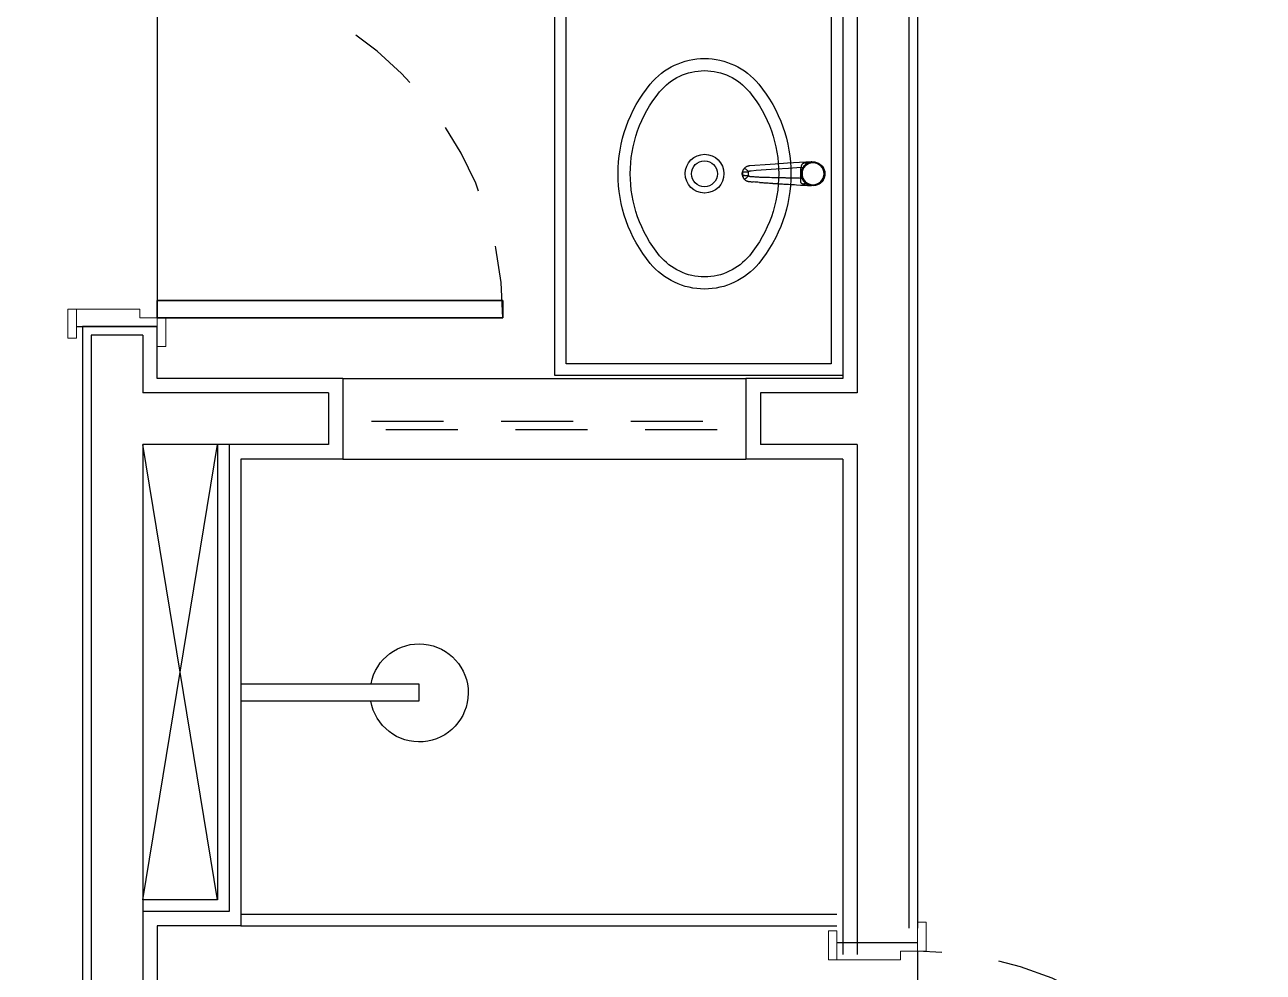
# Model space of a CAD drawing. Header units: millimetres. Extents: x 188.6 to 263.2, y 40.1 to 120.1.
# Drawn here: x 222.213 to 224.363, y 77.069 to 78.713 of the extents above; entities that cross this region are included whole.
import ezdxf

# ---------------------------------------------------------------- set-up
doc = ezdxf.new("R2010")
doc.units = ezdxf.units.MM
doc.linetypes.add('XREF-TIPO$0$HIDDEN2', pattern=[0.1875, 0.125, -0.0625])
doc.layers.add('ARQ', color=8, linetype='Continuous')

# ---------------------------------------------------------------- blocks, each defined once
blk = doc.blocks.new('XREF-TIPO$0$A$C6C29679E')
at = {"color": 0, "lineweight": 13}
for p, q in [((0.17, 0.7), (0.155, 0.7)), ((0.155, 0.65), (0.155, 0.7)), ((0.17, 0.65), (0.17, 0.7)), ((0.015, 0.685), (0, 0.685)), ((0, 0.685), (0, 0.635)), ((0.015, 0.685), (0.015, 0.635)), ((0.015, 0.635), (0.015, 0.665)), ((0.125, 0.635), (0.125, 0.65)), ((0.125, 0.65), (0.155, 0.65)), ((0.155, 0.665), (0.155, 0.65)), ((0.155, 0.65), (0.17, 0.65)), ((0, 0.635), (0.015, 0.635)), ((0.015, 0.635), (0.125, 0.635)), ((0.015, 0.065), (0, 0.065)), ((0, 0.065), (0, 0.015)), ((0.015, 0.035), (0.015, 0.065)), ((0.125, 0.065), (0.015, 0.065)), ((0.015, 0.065), (0.015, 0.015)), ((0.125, 0.05), (0.125, 0.065)), ((0.155, 0.05), (0.125, 0.05)), ((0.155, 0.05), (0.155, 0.035)), ((0.155, 0), (0.155, 0.05)), ((0.17, 0), (0.17, 0.05)), ((0, 0.015), (0.015, 0.015)), ((0.155, 0), (0.17, 0))]:
    blk.add_line(p, q, dxfattribs=at)
at = {"color": 0}
for p, q in [((0.015, 0.665), (0.155, 0.665)), ((0.155, 0.65), (0.155, 0.08)), ((0.755, 0.08), (0.155, 0.08)), ((0.155, 0.08), (0.155, 0.05)), ((0.155, 0.05), (0.155, 0.08)), ((0.155, 0.08), (0.755, 0.08)), ((0.755, 0.05), (0.755, 0.08)), ((0.755, 0.08), (0.755, 0.05)), ((0.155, 0.05), (0.755, 0.05)), ((0.755, 0.05), (0.155, 0.05)), ((0.015, 0.035), (0.155, 0.035))]:
    blk.add_line(p, q, dxfattribs=at)
at = {"color": 0, "linetype": 'XREF-TIPO$0$HIDDEN2'}
blk.add_arc((0.155, 0.05), 0.6, 0, 90, dxfattribs=at)
blk = doc.blocks.new('XREF-TIPO$0$L59_p')
at = {"color": 252}
blk.add_lwpolyline([(0.1556, 0.0941, 0.358974), (-0.1556, 0.0941, 0.471698), (-0.1556, -0.0941, 0.358974), (0.1556, -0.0941, 0.471698)], format="xyb", close=True, dxfattribs=at)
for points in [[(0.1422, 0.0779, 0.358974), (-0.1422, 0.0779, 0.471698), (-0.1422, -0.0779, 0.358974), (0.1422, -0.0779, 0.471698)], [(0, 0.0225, 1), (0, -0.0225, 1)]]:
    blk.add_lwpolyline(points, format="xyb", close=True)
blk.add_lwpolyline([(0.0335, 0, 336.274616), (0.0335, -0.0004)], format="xyb")
blk = doc.blocks.new('XREF-TIPO$0$1198c35_p')
for p, q in [((-0.0114, 0.0111), (-0.0114, 0.0115)), ((-0.0114, 0.0111), (-0.0114, 0.0111)), ((0.0297, 0.0128), (0.0297, 0.0128)), ((0.0297, 0.0126), (0.0297, 0.0127)), ((0.004, -0.0054), (0.004, -0.0073)), ((0.004, -0.0054), (0.0141, -0.0054)), ((0.0141, -0.0073), (0.004, -0.0073)), ((0.0141, -0.0054), (0.0141, -0.0073)), ((0.0054, -0.0974), (0.0128, -0.0974)), ((0.0226, -0.0968), (0.0226, -0.097)), ((0.0061, -0.1075), (0.0121, -0.1075))]:
    blk.add_line(p, q)
for points in [[(-0.0077, -0.0516, 0), (-0.0078, -0.0508, 0), (-0.0078, -0.0496, 0), (-0.0079, -0.0488, 0), (-0.008, -0.0479, 0), (-0.008, -0.0476, 0), (-0.008, -0.0474, 0), (-0.008, -0.0471, 0), (-0.008, -0.0468, 0), (-0.008, -0.0466, 0), (-0.0081, -0.0463, 0), (-0.0082, -0.0435, 0), (-0.0084, -0.0409, 0), (-0.0086, -0.0384, 0), (-0.0087, -0.0361, 0), (-0.0088, -0.0347, 0), (-0.0089, -0.033, 0), (-0.009, -0.0313, 0), (-0.0091, -0.0297, 0), (-0.0092, -0.0281, 0), (-0.0094, -0.0246, 0), (-0.0096, -0.0211, 0), (-0.0098, -0.0177, 0), (-0.01, -0.0141, 0), (-0.0104, -0.0076, 0), (-0.0108, -0.0012, 0), (-0.0111, 0.005, 0), (-0.0114, 0.0111, 0)], [(-0.0088, -0.0025, 0), (-0.0096, 0.0002, 0), (-0.0102, 0.003, 0), (-0.0109, 0.0065, 0), (-0.0112, 0.0086, 0), (-0.0113, 0.0098, 0), (-0.0114, 0.0105, 0), (-0.0114, 0.0108, 0), (-0.0114, 0.0108, 0), (-0.0114, 0.0109, 0), (-0.0114, 0.011, 0), (-0.0114, 0.011, 0), (-0.0114, 0.0111, 0), (-0.0114, 0.0111, 0), (-0.0114, 0.0111, 0), (-0.0114, 0.0111, 0), (-0.0114, 0.0111, 0), (-0.0114, 0.0111, 0)], [(-0.0086, 0.0036, 0), (-0.0081, 0.0025, 0), (-0.0079, 0.0012, 0), (-0.008, -0.0002, 0), (-0.0084, -0.0016, 0), (-0.0088, -0.0025, 0)], [(-0.0086, 0.0036, 0), (-0.0082, 0.0029, 0), (-0.0075, 0.0019, 0), (-0.0067, 0.001, 0), (-0.0058, 0, 0), (-0.0047, -0.0009, 0), (-0.0035, -0.0019, 0), (-0.0023, -0.0027, 0), (-0.0014, -0.0033, 0), (-0.0005, -0.0037, 0), (0.0005, -0.0042, 0), (0.0014, -0.0046, 0)], [(0.0194, -0.0033, 0), (0.0205, -0.0026, 0), (0.022, -0.0016, 0), (0.0233, -0.0004, 0), (0.0242, 0.0004, 0), (0.0251, 0.0013, 0), (0.0257, 0.0022, 0), (0.0264, 0.0031, 0), (0.027, 0.0042, 0), (0.0277, 0.0053, 0)], [(0.0279, 0.0002, 0), (0.0277, -0.0007, 0), (0.0274, -0.0016, 0), (0.0271, -0.0024, 0), (0.0267, -0.0032, 0), (0.0264, -0.0037, 0), (0.026, -0.0042, 0), (0.0258, -0.0045, 0), (0.0255, -0.0047, 0), (0.0252, -0.005, 0), (0.0248, -0.0052, 0), (0.0244, -0.0054, 0), (0.0242, -0.0055, 0), (0.0239, -0.0056, 0), (0.0236, -0.0057, 0), (0.0232, -0.0058, 0), (0.0227, -0.0059, 0), (0.0221, -0.006, 0), (0.0217, -0.006, 0), (0.0213, -0.0061, 0), (0.0209, -0.0062, 0), (0.0208, -0.0063, 0), (0.0206, -0.0063, 0), (0.0204, -0.0064, 0), (0.0203, -0.0065, 0)], [(0.0297, 0.0125, 0), (0.0285, -0.0088, 0), (0.0273, -0.0301, 0), (0.0259, -0.0514, 0), (0.0247, -0.0689, 0), (0.0234, -0.0865, 0), (0.0227, -0.0952, 0), (0.0226, -0.0962, 0), (0.0226, -0.0966, 0), (0.0226, -0.0968, 0)], [(0.0277, 0.0053, 0), (0.0273, 0.0042, 0), (0.0272, 0.0029, 0), (0.0274, 0.0015, 0), (0.0279, 0.0002, 0)], [(0.0297, 0.0125, 0), (0.0297, 0.0125, 0), (0.0297, 0.0125, 0), (0.0297, 0.0125, 0), (0.0297, 0.0125, 0), (0.0297, 0.0125, 0), (0.0297, 0.0125, 0), (0.0297, 0.0125, 0), (0.0297, 0.0124, 0), (0.0297, 0.0124, 0), (0.0297, 0.0123, 0), (0.0296, 0.0123, 0), (0.0296, 0.0121, 0), (0.0296, 0.0112, 0), (0.0295, 0.0103, 0), (0.0291, 0.0066, 0), (0.0285, 0.0029, 0), (0.0279, 0.0002, 0)], [(0.0011, -0.0071, 0), (0.0011, -0.0071, 0), (0.001, -0.0071, 0), (0.0008, -0.0071, 0), (0.0006, -0.0071, 0), (0.0003, -0.0071, 0), (0, -0.0071, 0), (-0.0008, -0.0073, 0), (-0.0016, -0.0074, 0), (-0.0021, -0.0075, 0), (-0.0027, -0.0075, 0), (-0.003, -0.0076, 0), (-0.0034, -0.0076, 0), (-0.0037, -0.0076, 0), (-0.004, -0.0075, 0), (-0.0042, -0.0075, 0), (-0.0045, -0.0074, 0), (-0.0048, -0.0074, 0), (-0.0051, -0.0073, 0), (-0.0055, -0.0071, 0), (-0.0059, -0.0069, 0), (-0.0061, -0.0067, 0), (-0.0064, -0.0066, 0), (-0.0067, -0.0062, 0), (-0.0071, -0.0059, 0), (-0.0074, -0.0055, 0), (-0.0077, -0.0051, 0), (-0.008, -0.0044, 0), (-0.0084, -0.0037, 0), (-0.0086, -0.0031, 0), (-0.0088, -0.0025, 0)], [(0.0011, -0.0071, 0), (0.0012, -0.0103, 0), (0.0013, -0.0136, 0), (0.0014, -0.0172, 0), (0.0015, -0.021, 0), (0.0016, -0.0245, 0), (0.0017, -0.0281, 0), (0.0017, -0.0293, 0), (0.0017, -0.0303, 0), (0.0017, -0.0312, 0), (0.0017, -0.0322, 0), (0.0018, -0.0332, 0), (0.0019, -0.0389, 0), (0.002, -0.0445, 0), (0.002, -0.0456, 0), (0.002, -0.0467, 0), (0.002, -0.0478, 0), (0.0021, -0.049, 0), (0.0021, -0.0501, 0), (0.0021, -0.0512, 0), (0.0021, -0.0523, 0), (0.0022, -0.0534, 0), (0.0023, -0.0572, 0), (0.0024, -0.0609, 0), (0.0025, -0.0645, 0), (0.0026, -0.0679, 0), (0.0027, -0.0708, 0), (0.0028, -0.0735, 0), (0.0028, -0.0742, 0), (0.0028, -0.0749, 0), (0.0029, -0.0756, 0), (0.0029, -0.0763, 0), (0.0029, -0.077, 0), (0.0029, -0.0777, 0), (0.003, -0.0798, 0), (0.0031, -0.0818, 0), (0.0032, -0.0839, 0), (0.0033, -0.0859, 0), (0.0035, -0.0879, 0), (0.0036, -0.0898, 0), (0.0036, -0.0902, 0), (0.0036, -0.0906, 0), (0.0036, -0.091, 0), (0.0037, -0.0914, 0), (0.0037, -0.0917, 0), (0.0037, -0.0921, 0), (0.0037, -0.0925, 0), (0.0038, -0.0929, 0), (0.0038, -0.0933, 0), (0.0038, -0.0936, 0), (0.0038, -0.0939, 0), (0.0039, -0.0942, 0), (0.0039, -0.0944, 0), (0.0039, -0.0946, 0), (0.0039, -0.0948, 0), (0.004, -0.095, 0), (0.004, -0.0952, 0), (0.0041, -0.0953, 0), (0.0041, -0.0955, 0), (0.0042, -0.0956, 0), (0.0043, -0.096, 0), (0.0045, -0.0963, 0), (0.0047, -0.0966, 0), (0.0049, -0.0969, 0), (0.0051, -0.0971, 0), (0.0054, -0.0974, 0)], [(0.0128, -0.0974, 0), (0.0131, -0.0971, 0), (0.0134, -0.0967, 0), (0.0136, -0.0964, 0), (0.0138, -0.096, 0), (0.014, -0.0957, 0), (0.0141, -0.0954, 0), (0.0143, -0.0948, 0), (0.0144, -0.0943, 0), (0.0144, -0.0937, 0), (0.0144, -0.0931, 0), (0.0151, -0.0844, 0), (0.0164, -0.0669, 0), (0.0176, -0.0494, 0), (0.019, -0.028, 0), (0.0203, -0.0065, 0)], [(0.0203, -0.0065, 0), (0.0188, -0.0069, 0), (0.0173, -0.0071, 0), (0.0157, -0.0072, 0), (0.0141, -0.0073, 0)], [(0.0194, -0.0033, 0), (0.0199, -0.0051, 0), (0.0203, -0.0065, 0)], [(-0.0058, -0.0785, 0), (-0.0059, -0.0776, 0), (-0.0059, -0.0772, 0), (-0.006, -0.0767, 0), (-0.006, -0.0762, 0), (-0.006, -0.0756, 0), (-0.0061, -0.0751, 0), (-0.0061, -0.0748, 0), (-0.0061, -0.0745, 0), (-0.0061, -0.0742, 0), (-0.0063, -0.0726, 0), (-0.0064, -0.0709, 0), (-0.0065, -0.0691, 0), (-0.0066, -0.0672, 0), (-0.0068, -0.0652, 0), (-0.0069, -0.0632, 0), (-0.007, -0.0614, 0), (-0.0072, -0.0597, 0), (-0.0073, -0.0579, 0), (-0.0074, -0.0561, 0), (-0.0074, -0.0556, 0), (-0.0075, -0.0551, 0), (-0.0075, -0.0549, 0), (-0.0075, -0.0548, 0), (-0.0075, -0.0547, 0), (-0.0075, -0.0544, 0), (-0.0076, -0.054, 0), (-0.0076, -0.0534, 0), (-0.0076, -0.0527, 0), (-0.0077, -0.0518, 0), (-0.0077, -0.0516, 0)], [(-0.0039, -0.0992, 0), (-0.004, -0.0989, 0), (-0.0041, -0.0984, 0), (-0.0042, -0.0979, 0), (-0.0043, -0.0976, 0), (-0.0043, -0.0975, 0), (-0.0043, -0.0975, 0), (-0.0043, -0.0975, 0), (-0.0043, -0.0974, 0), (-0.0043, -0.0974, 0), (-0.0043, -0.0974, 0), (-0.0043, -0.0974, 0), (-0.0043, -0.0974, 0), (-0.0043, -0.0974, 0), (-0.0043, -0.0974, 0), (-0.0043, -0.0974, 0), (-0.0045, -0.0962, 0), (-0.0045, -0.0954, 0), (-0.0046, -0.0947, 0), (-0.0046, -0.0939, 0), (-0.0047, -0.0932, 0), (-0.0048, -0.0925, 0), (-0.0048, -0.0918, 0), (-0.0049, -0.0913, 0), (-0.0049, -0.0907, 0), (-0.0049, -0.0902, 0), (-0.005, -0.0897, 0)], [(-0.0002, -0.1049, 0), (-0.001, -0.1041, 0), (-0.0018, -0.1032, 0), (-0.0024, -0.1023, 0), (-0.003, -0.1014, 0), (-0.0033, -0.1007, 0), (-0.0036, -0.1001, 0), (-0.0038, -0.0994, 0), (-0.0039, -0.0992, 0)], [(0.0054, -0.0974, 0), (0.005, -0.0977, 0), (0.0047, -0.0981, 0), (0.0043, -0.0985, 0), (0.0039, -0.099, 0), (0.0035, -0.0994, 0), (0.0032, -0.0998, 0), (0.0028, -0.1003, 0), (0.0024, -0.1007, 0), (0.0021, -0.1011, 0), (0.0017, -0.1015, 0), (0.0014, -0.1019, 0), (0.0011, -0.1023, 0), (0.0009, -0.1027, 0), (0.0006, -0.103, 0), (0.0004, -0.1034, 0), (0.0002, -0.1036, 0), (0.0001, -0.1039, 0), (-0.0001, -0.1041, 0), (-0.0002, -0.1043, 0), (-0.0002, -0.1045, 0), (-0.0003, -0.1046, 0), (-0.0003, -0.1048, 0), (-0.0003, -0.1048, 0), (-0.0002, -0.1049, 0)], [(0.0061, -0.1075, 0), (0.0047, -0.1075, 0), (0.0033, -0.1071, 0), (0.0021, -0.1066, 0), (0.0015, -0.1063, 0)], [(0.0059, -0.1082, 0), (0.0056, -0.1081, 0), (0.005, -0.1079, 0), (0.0045, -0.1078, 0), (0.004, -0.1076, 0), (0.0036, -0.1074, 0), (0.003, -0.1071, 0), (0.0025, -0.1069, 0), (0.0021, -0.1066, 0)], [(0.0054, -0.0974, 0), (0.0054, -0.0981, 0), (0.0055, -0.0988, 0), (0.0055, -0.0996, 0), (0.0056, -0.1003, 0), (0.0056, -0.101, 0), (0.0057, -0.1016, 0), (0.0057, -0.1023, 0), (0.0057, -0.103, 0), (0.0058, -0.1036, 0), (0.0058, -0.1042, 0), (0.0059, -0.1046, 0), (0.0059, -0.105, 0), (0.0059, -0.1054, 0), (0.0059, -0.1058, 0), (0.006, -0.1063, 0), (0.006, -0.1066, 0), (0.006, -0.1069, 0), (0.0061, -0.1072, 0), (0.0061, -0.1074, 0), (0.0061, -0.1075, 0)], [(0.0121, -0.1075, 0), (0.0121, -0.1074, 0), (0.0121, -0.1072, 0), (0.0121, -0.107, 0), (0.0121, -0.1068, 0), (0.0122, -0.1065, 0), (0.0122, -0.1061, 0), (0.0122, -0.1057, 0), (0.0123, -0.1052, 0), (0.0123, -0.1047, 0), (0.0123, -0.1042, 0), (0.0124, -0.1036, 0), (0.0124, -0.103, 0), (0.0125, -0.1024, 0), (0.0125, -0.102, 0), (0.0125, -0.1013, 0), (0.0126, -0.1005, 0), (0.0126, -0.0998, 0), (0.0127, -0.0991, 0), (0.0127, -0.0986, 0), (0.0127, -0.098, 0), (0.0128, -0.0974, 0)], [(0.0121, -0.1075, 0), (0.0135, -0.1075, 0), (0.0148, -0.1071, 0), (0.0161, -0.1066, 0), (0.0166, -0.1063, 0)], [(0.0128, -0.0974, 0), (0.0138, -0.0984, 0), (0.0147, -0.0995, 0), (0.0156, -0.1005, 0), (0.0164, -0.1015, 0), (0.0171, -0.1025, 0), (0.0177, -0.1033, 0), (0.0181, -0.1039, 0), (0.0183, -0.1044, 0), (0.0184, -0.1048, 0), (0.0184, -0.1049, 0)], [(0.0184, -0.1049, 0), (0.018, -0.1053, 0), (0.0176, -0.1056, 0), (0.0172, -0.1059, 0), (0.0171, -0.106, 0), (0.017, -0.1061, 0), (0.0169, -0.1061, 0), (0.0168, -0.1062, 0), (0.0167, -0.1062, 0), (0.0167, -0.1062, 0), (0.0166, -0.1063, 0), (0.0166, -0.1063, 0), (0.0166, -0.1063, 0), (0.0166, -0.1063, 0)], [(0.0222, -0.0989, 0), (0.0222, -0.0989, 0), (0.0219, -0.0997, 0), (0.0215, -0.1006, 0), (0.0211, -0.1014, 0), (0.0206, -0.1024, 0), (0.0199, -0.1033, 0), (0.0192, -0.1041, 0), (0.0184, -0.1049, 0)], [(0.0226, -0.097, 0), (0.0226, -0.097, 0), (0.0225, -0.0975, 0), (0.0224, -0.0979, 0), (0.0223, -0.0984, 0), (0.0222, -0.0989, 0), (0.0222, -0.0989, 0)], [(0.0061, -0.1075, 0), (0.0064, -0.1077, 0), (0.0069, -0.1079, 0), (0.0072, -0.1081, 0), (0.0074, -0.1081, 0), (0.0077, -0.1082, 0), (0.0078, -0.1082, 0), (0.0079, -0.1083, 0), (0.008, -0.1083, 0), (0.0081, -0.1083, 0)], [(0.0081, -0.1083, 0), (0.0071, -0.1083, 0), (0.007, -0.1083, 0)], [(0.007, -0.1083, 0), (0.008, -0.1084, 0), (0.0088, -0.1085, 0), (0.0095, -0.1084, 0), (0.0103, -0.1084, 0), (0.011, -0.1084, 0)], [(0.0081, -0.1083, 0), (0.0082, -0.1083, 0), (0.0084, -0.1084, 0), (0.0085, -0.1084, 0), (0.0086, -0.1084, 0), (0.0087, -0.1084, 0), (0.0088, -0.1084, 0), (0.0089, -0.1084, 0), (0.0089, -0.1084, 0), (0.0089, -0.1084, 0), (0.009, -0.1084, 0), (0.009, -0.1084, 0), (0.0091, -0.1084, 0), (0.0091, -0.1084, 0), (0.0092, -0.1084, 0), (0.0092, -0.1084, 0), (0.0093, -0.1084, 0), (0.0094, -0.1084, 0), (0.0095, -0.1084, 0), (0.0096, -0.1084, 0), (0.0098, -0.1083, 0), (0.0101, -0.1083, 0)], [(0.0101, -0.1083, 0), (0.0102, -0.1083, 0), (0.0103, -0.1082, 0), (0.0104, -0.1082, 0), (0.0107, -0.1082, 0), (0.0109, -0.1081, 0), (0.0111, -0.108, 0), (0.0114, -0.1079, 0), (0.0116, -0.1078, 0), (0.0121, -0.1075, 0)], [(0.011, -0.1084, 0), (0.0101, -0.1083, 0)]]:
    blk.add_polyline3d(points)
blk.add_circle((0.0091, 0.0144), 0.0191)
for centre, radius, start, end in [((0.0091, 0.0144), 0.0207, 0, 211.2083), ((0.0091, 0.0144), 0.0204, 284.4666, 255.5334), ((0.0091, 0.0144), 0.0195, 0, 180), ((0.0091, 0.0144), 0.0195, 180, 0), ((0.0091, 0.0144), 0.0195, 180, 270), ((0.0091, 0.0144), 0.0195, 270, 0), ((0.0091, 0.0144), 0.0207, 334.1045, 0), ((-0.568, 0.0551), 0.5726, 353.7595, 354.015), ((0.0039, 0.0193), 0.0265, 264.0406, 270.134), ((0.009, 0.0145), 0.0205, 248.4737, 255.9324), ((0.0092, 0.0145), 0.0205, 284.0619, 300.0027), ((3.0095, 0.1438), 3.0235, 184.2155, 184.4292), ((0.0089, -0.095), 0.0135, 227.2407, 236.8896), ((0.0092, -0.0949), 0.0136, 282.4001, 303.0332), ((0.0083, -0.0975), 0.0109, 257.2283, 263.0963), ((0.0098, -0.0976), 0.0109, 276.4456, 282.3614)]:
    blk.add_arc(centre, radius, start, end)
blk = doc.blocks.new('XREF-TIPO$0$A$C2D591F4F')
at = {"color": 0}
blk.add_blockref('XREF-TIPO$0$L59_p', (0.2, 0.209), dxfattribs=at)
at = {"color": 0, "rotation": 180}
blk.add_blockref('XREF-TIPO$0$1198c35_p', (0.2091, 0.035), dxfattribs=at)
blk = doc.blocks.new('XREF-TIPO$0$CHUVEIRO')
at = {"color": 0}
for p, q in [((216.39, 104.5817), (216.39, 104.8912)), ((216.39, 104.8912), (216.42, 104.8912)), ((216.42, 104.8912), (216.42, 104.5817)), ((216.39, 104.5817), (216.42, 104.5817))]:
    blk.add_line(p, q, dxfattribs=at)
at = {"color": 0, "extrusion": (0, 0, -1)}
blk.add_ellipse((216.4058, 104.8916), major_axis=(-0.0851, 0), ratio=1, start_param=4.898771, end_param=10.827741, dxfattribs=at)

msp = doc.modelspace()

# ---------------------------------------------------------------- linework, layer by layer
at = {"layer": 'ARQ'}
for p, q in [((223.6332, 79.5696), (223.6332, 78.0996)), ((223.6332, 79.5696), (223.6332, 78.0996)), ((223.6582, 79.5446), (223.6582, 78.0746)), ((223.6582, 79.5446), (223.6582, 78.0746)), ((223.7482, 79.4546), (223.7482, 77.1456)), ((223.7482, 79.4546), (223.7482, 77.1456)), ((223.7632, 79.4396), (223.7632, 77.1456)), ((223.7632, 79.4396), (223.7632, 77.1456)), ((222.4182, 78.1746), (222.3282, 78.1746)), ((222.3282, 78.1746), (222.3282, 75.7846)), ((222.4182, 78.1746), (222.3282, 78.1746)), ((222.3282, 78.1746), (222.3282, 75.7846)), ((222.4182, 78.1746), (222.4182, 78.0746)), ((222.4182, 78.1746), (222.4182, 78.0746)), ((222.7652, 78.0996), (222.4432, 78.0996)), ((222.7652, 78.0996), (222.4432, 78.0996)), ((222.7652, 78.0996), (222.7652, 77.9596)), ((222.7652, 78.0996), (223.4652, 78.0996)), ((222.7652, 78.0996), (222.7652, 77.9596)), ((222.7652, 78.0996), (223.4652, 78.0996)), ((223.4652, 78.0996), (223.4652, 77.9596)), ((223.6332, 78.0996), (223.4652, 78.0996)), ((223.4652, 78.0996), (223.4652, 77.9596)), ((223.6332, 78.0996), (223.4652, 78.0996)), ((222.7402, 78.0746), (222.4182, 78.0746)), ((222.7402, 78.0746), (222.4182, 78.0746)), ((222.7402, 78.0746), (222.7402, 77.9846)), ((222.7402, 78.0746), (222.7402, 77.9846)), ((223.4902, 78.0746), (223.4902, 77.9846)), ((223.6582, 78.0746), (223.4902, 78.0746)), ((223.4902, 78.0746), (223.4902, 77.9846)), ((223.6582, 78.0746), (223.4902, 78.0746)), ((222.418, 77.1946), (222.548, 77.9846)), ((222.418, 77.1946), (222.548, 77.9846)), ((222.4182, 77.9846), (222.4182, 75.7846)), ((222.7402, 77.9846), (222.4182, 77.9846)), ((222.548, 77.1946), (222.4182, 77.9846)), ((222.4182, 77.9846), (222.4182, 75.7846)), ((222.7402, 77.9846), (222.4182, 77.9846)), ((222.548, 77.1946), (222.4182, 77.9846)), ((222.548, 77.9846), (222.548, 77.1946)), ((222.548, 77.9846), (222.548, 77.1946)), ((222.568, 77.9846), (222.568, 77.1746)), ((222.568, 77.9846), (222.568, 77.1746)), ((223.6582, 77.9846), (223.4902, 77.9846)), ((223.6582, 77.9846), (223.4902, 77.9846)), ((223.6582, 77.9846), (223.6582, 77.0996)), ((223.6582, 77.9846), (223.6582, 77.0996)), ((222.7652, 77.9596), (222.588, 77.9596)), ((222.588, 77.9596), (222.588, 77.1496)), ((222.7652, 77.9596), (222.588, 77.9596)), ((222.588, 77.9596), (222.588, 77.1496)), ((222.7652, 77.9596), (223.4652, 77.9596)), ((222.7652, 77.9596), (223.4652, 77.9596)), ((223.6332, 77.9596), (223.4652, 77.9596)), ((223.6332, 77.9596), (223.4652, 77.9596)), ((223.6332, 77.9596), (223.6332, 77.0996)), ((223.6332, 77.9596), (223.6332, 77.0996)), ((222.548, 77.1946), (222.418, 77.1946)), ((222.548, 77.1946), (222.418, 77.1946)), ((222.568, 77.1746), (222.418, 77.1746)), ((222.568, 77.1746), (222.418, 77.1746)), ((222.588, 77.1696), (223.623, 77.1696)), ((222.588, 77.1696), (223.623, 77.1696)), ((222.4432, 77.1496), (222.4432, 75.8096)), ((222.588, 77.1496), (222.4432, 77.1496)), ((222.4432, 77.1496), (222.4432, 75.8096)), ((222.588, 77.1496), (222.4432, 77.1496)), ((222.588, 77.1496), (223.623, 77.1496)), ((222.588, 77.1496), (223.623, 77.1496)), ((223.6332, 77.1206), (223.7532, 77.1206)), ((223.6332, 77.1206), (223.7532, 77.1206))]:
    msp.add_line(p, q, dxfattribs=at)
at = {"layer": 'ARQ', "linetype": 'XREF-TIPO$0$HIDDEN2'}
for p, q in [((222.8152, 78.0253), (223.4152, 78.0253)), ((222.8152, 78.0253), (223.4152, 78.0253)), ((223.4152, 78.0103), (222.8152, 78.0103)), ((223.4152, 78.0103), (222.8152, 78.0103))]:
    msp.add_line(p, q, dxfattribs=at)
at = {"layer": 'ARQ'}
for points in [[(223.1332, 78.1046), (223.1332, 79.2196), (223.3332, 79.3696), (223.3332, 79.5396), (223.6332, 79.5396), (223.6332, 78.1046), (223.1332, 78.1046)], [(223.1332, 78.1046), (223.1332, 79.2196), (223.3332, 79.3696), (223.3332, 79.5396), (223.6332, 79.5396), (223.6332, 78.1046), (223.1332, 78.1046)], [(222.4432, 78.0996), (222.4432, 78.1896), (222.3132, 78.1896), (222.3132, 75.7996), (222.2132, 75.7996)], [(222.4432, 78.0996), (222.4432, 78.1896), (222.3132, 78.1896), (222.3132, 75.7996), (222.2132, 75.7996)]]:
    msp.add_lwpolyline(points, dxfattribs=at)
msp.add_lwpolyline([(223.1532, 78.1246), (223.1532, 79.2113), (223.3532, 79.3613), (223.3532, 79.5196), (223.6132, 79.5196), (223.6132, 78.1246)], close=True, dxfattribs=at)
msp.add_lwpolyline([(223.1532, 78.1246), (223.1532, 79.2113), (223.3532, 79.3613), (223.3532, 79.5196), (223.6132, 79.5196), (223.6132, 78.1246)], close=True, dxfattribs=at)

# ---------------------------------------------------------------- block references
for p in [(222.2882, 78.1546), (222.2882, 78.1546), (223.6082, 76.4556), (223.6082, 76.4556)]:
    msp.add_blockref('XREF-TIPO$0$A$C6C29679E', p, dxfattribs=at)
at = {"layer": 'ARQ', "xscale": -1, "rotation": 90}
msp.add_blockref('XREF-TIPO$0$A$C2D591F4F', (223.6022, 78.6546), dxfattribs=at)
msp.add_blockref('XREF-TIPO$0$A$C2D591F4F', (223.6022, 78.6546), dxfattribs=at)
at = {"layer": 'ARQ', "rotation": 270}
msp.add_blockref('XREF-TIPO$0$CHUVEIRO', (118.0063, 293.9596), dxfattribs=at)
msp.add_blockref('XREF-TIPO$0$CHUVEIRO', (118.0063, 293.9596), dxfattribs=at)

doc.saveas('drawing.dxf')
